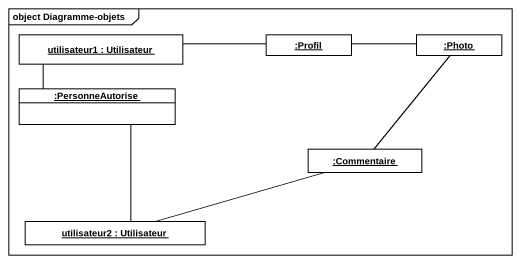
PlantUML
@startuml
mainframe object Diagramme-objets
hide circle
hide empty members
object "utilisateur1 : Utilisateur" as utilisateur1
object ":Profil" as Profil
object ":Photo" as Photo
object ":PersonneAutorise" as PersonneAutorise
object ":Commentaire" as Commentaire
object "utilisateur2 : Utilisateur" as utilisateur2
utilisateur1 -right- Profil
utilisateur1 -- PersonneAutorise
Profil -right- Photo
PersonneAutorise -- utilisateur2
Commentaire -up- Photo
Commentaire -left- utilisateur2
@enduml
